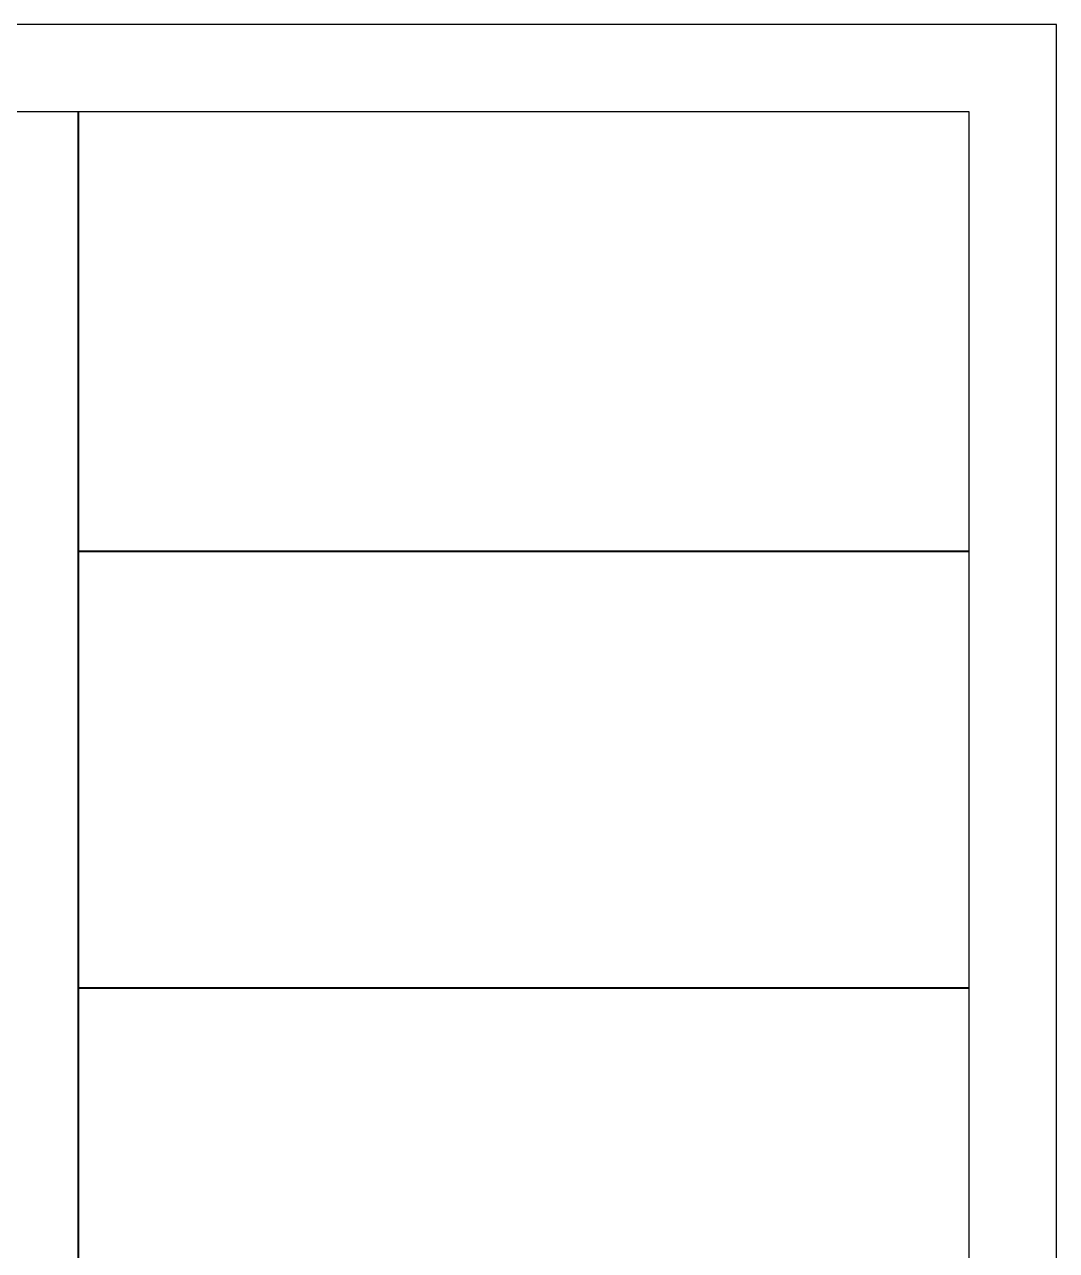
# Model space of a CAD drawing. Extents: x -2338379 to 930990, y -818978 to 106940.
# Drawn here: x 391201 to 392052, y -208179 to -207168 of the extents above; entities that cross this region are included whole.
import ezdxf

# ---------------------------------------------------------------- set-up
doc = ezdxf.new("R2010")
doc.units = 0
doc.header["$MEASUREMENT"] = 0
doc.layers.get('0').update_dxf_attribs({"linetype": 'CONTINUOUS', "lineweight": 30})

msp = doc.modelspace()

# ---------------------------------------------------------------- linework, layer by layer
at = {"lineweight": 40}
msp.add_line((391245.12, -207240.14), (391245.12, -209522.54), dxfattribs=at)
at = {"color": 3}
for points in [[(392051.75, -209594.54), (392051.75, -207168.14), (388874.15, -207168.14), (388874.15, -209594.54)], [(391979.75, -209522.54), (391979.75, -207240.14), (388946.15, -207240.14), (388946.15, -209522.54)]]:
    msp.add_lwpolyline(points, close=True, dxfattribs=at)
at = {"lineweight": 40}
for points in [[(391979.75, -207602.54), (391245.12, -207602.54)], [(391979.75, -207962.54), (391245.12, -207962.54)]]:
    msp.add_lwpolyline(points, dxfattribs=at)

doc.saveas('drawing.dxf')
